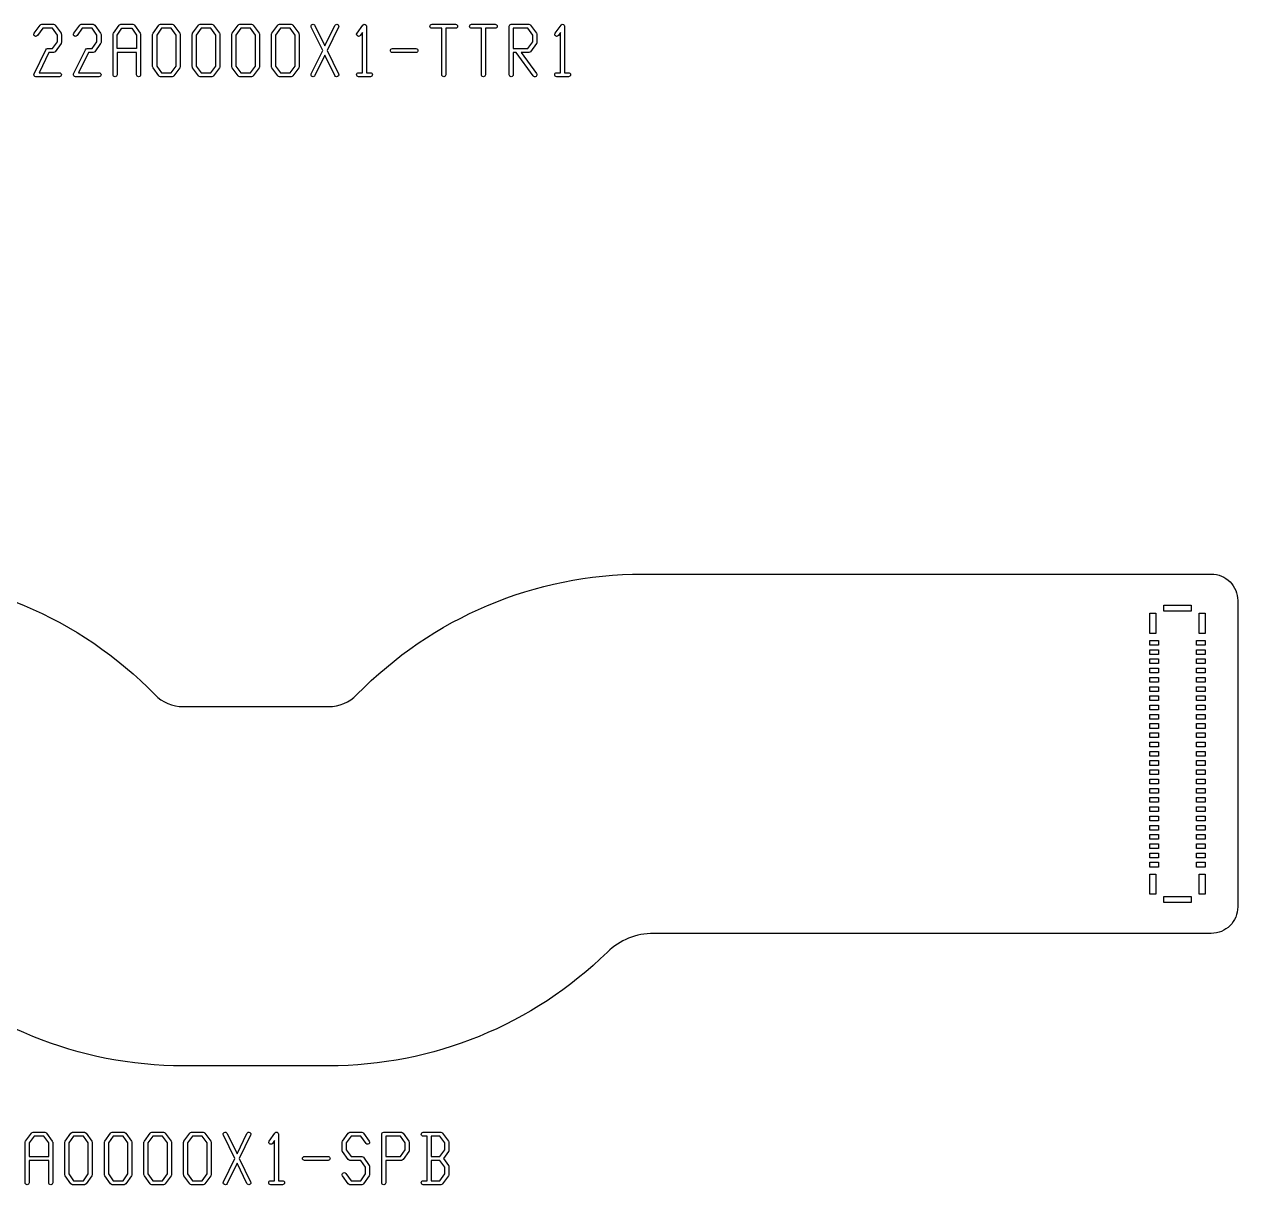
# Model space of a CAD drawing. Extents: x 1548 to 1929, y -174 to 95.
# Drawn here: x 1618.68 to 1664.62, y -9.38 to 34.55 of the extents above; entities that cross this region are included whole.
import ezdxf

# ---------------------------------------------------------------- set-up
doc = ezdxf.new("R2010")
doc.units = 0
doc.layers.add('gbr-dxf_layer0', color=7, linetype='Continuous')
doc.layers.add('gbr-outline-dxf_layer1', color=2, linetype='Continuous')

msp = doc.modelspace()

# ---------------------------------------------------------------- linework, layer by layer
at = {"layer": 'gbr-dxf_layer0'}
msp.add_line((1637.189, 33.63), (1637.334, 33.63), dxfattribs=at)
at = {"layer": 'gbr-dxf_layer0', "linetype": 'Continuous'}
for points in [[(1619.045, 32.672), (1619.49, 33.586, -0.298876), (1619.561, 33.63), (1619.743, 33.63), (1619.929, 33.885), (1619.929, 34.141), (1619.743, 34.395), (1619.374, 34.395), (1619.174, 34.121, -1), (1619.051, 34.211), (1619.274, 34.517, -0.239742), (1619.336, 34.548), (1619.78, 34.548, -0.246448), (1619.844, 34.517), (1620.067, 34.211, -0.170321), (1620.081, 34.162), (1620.081, 33.862, -0.165513), (1620.067, 33.815), (1619.844, 33.51, -0.249655), (1619.78, 33.478), (1619.607, 33.478), (1619.234, 32.712)], [(1620.545, 32.672), (1620.99, 33.586, -0.298876), (1621.061, 33.63), (1621.243, 33.63), (1621.429, 33.885), (1621.429, 34.141), (1621.243, 34.395), (1620.874, 34.395), (1620.674, 34.121, -1), (1620.551, 34.211), (1620.774, 34.517, -0.239742), (1620.836, 34.548), (1621.28, 34.548, -0.246448), (1621.344, 34.517), (1621.567, 34.211, -0.170321), (1621.581, 34.162), (1621.581, 33.862, -0.165513), (1621.567, 33.815), (1621.344, 33.51, -0.249655), (1621.28, 33.478), (1621.107, 33.478), (1620.734, 32.712)], [(1622.036, 32.636), (1622.036, 34.166, -0.161897), (1622.052, 34.211), (1622.274, 34.517, -0.041105), (1622.282, 34.526, -0.196911), (1622.336, 34.548), (1622.782, 34.548, -0.253505), (1622.846, 34.513), (1623.065, 34.212, -0.166669), (1623.081, 34.166), (1623.081, 33.556)], [(1629.544, 32.67), (1629.974, 33.554), (1629.544, 34.438, -1), (1629.681, 34.505), (1630.059, 33.728)], [(1630.059, 33.728), (1630.436, 34.505, -1), (1630.574, 34.438), (1630.144, 33.554), (1630.574, 32.67, -1), (1630.437, 32.603), (1630.059, 33.38)], [(1631.274, 34.211), (1631.497, 34.517, -0.041105), (1631.505, 34.526, -0.665353), (1631.635, 34.472), (1631.635, 32.713), (1631.782, 32.713, -1), (1631.782, 32.56), (1631.561, 32.56)], [(1634.113, 34.395, -1), (1634.113, 34.548), (1634.557, 34.548)], [(1634.561, 34.548), (1635.005, 34.548, -1), (1635.005, 34.395), (1634.635, 34.395), (1634.635, 32.636, -1), (1634.483, 32.636), (1634.483, 34.395), (1634.113, 34.395)], [(1637.036, 32.636), (1637.036, 34.472, -0.414369), (1637.113, 34.548), (1637.78, 34.548, -0.246448), (1637.844, 34.517), (1638.067, 34.211, -0.170321), (1638.081, 34.162), (1638.081, 33.862, -0.165513), (1638.067, 33.815), (1637.844, 33.51, -0.249655), (1637.78, 33.478), (1637.486, 33.478)], [(1638.774, 34.211), (1638.997, 34.517, -0.041105), (1639.005, 34.526, -0.665353), (1639.135, 34.472), (1639.135, 32.713), (1639.282, 32.713, -1), (1639.282, 32.56), (1639.061, 32.56)], [(1631.557, 32.56), (1631.336, 32.56, -1), (1631.336, 32.713), (1631.483, 32.713), (1631.483, 34.238)], [(1631.483, 34.238), (1631.397, 34.121, -1), (1631.274, 34.211)], [(1638.983, 34.238), (1638.897, 34.121, -1), (1638.774, 34.211)], [(1639.057, 32.56), (1638.836, 32.56, -1), (1638.836, 32.713), (1638.983, 32.713), (1638.983, 34.238)], [(1623.081, 33.552), (1623.081, 32.636, -1), (1622.929, 32.636), (1622.929, 33.478), (1622.189, 33.478), (1622.189, 32.636, -1), (1622.036, 32.636)], [(1630.059, 33.38), (1629.681, 32.603, -1), (1629.544, 32.67)], [(1637.486, 33.478), (1638.067, 32.681, -1), (1637.944, 32.591), (1637.297, 33.478), (1637.189, 33.478), (1637.189, 32.636, -1), (1637.036, 32.636)], [(1619.234, 32.712), (1620.005, 32.712, -1), (1620.005, 32.56), (1619.113, 32.56, -0.563855), (1619.045, 32.672)], [(1620.734, 32.712), (1621.505, 32.712, -1), (1621.505, 32.56), (1620.613, 32.56, -0.563855), (1620.545, 32.672)], [(1626.215, -9.275), (1626.645, -8.39), (1626.215, -7.506, -1), (1626.352, -7.439), (1626.73, -8.216)], [(1626.73, -8.216), (1627.108, -7.439, -1), (1627.245, -7.506), (1626.815, -8.39), (1627.245, -9.275, -1), (1627.108, -9.341), (1626.73, -8.564)], [(1627.945, -7.734), (1628.168, -7.428, -0.726915), (1628.306, -7.473), (1628.306, -9.232), (1628.453, -9.232, -1), (1628.453, -9.384), (1628.007, -9.384, -1), (1628.007, -9.232), (1628.154, -9.232), (1628.154, -7.706)], [(1628.154, -7.706), (1628.068, -7.823, -1), (1627.945, -7.734)], [(1626.73, -8.564), (1626.352, -9.341, -1), (1626.215, -9.275)]]:
    msp.add_lwpolyline(points, format="xyb", dxfattribs=at)
for points in [[(1623.536, 32.944), (1623.536, 34.162, -0.170323), (1623.551, 34.211), (1623.774, 34.517, -0.239742), (1623.836, 34.548), (1624.28, 34.548, -0.246448), (1624.344, 34.517), (1624.565, 34.213, -0.166637), (1624.581, 34.166), (1624.581, 32.942, -0.16419), (1624.566, 32.896), (1624.344, 32.592, -0.249655), (1624.28, 32.56), (1623.836, 32.56, -0.247601), (1623.773, 32.593), (1623.551, 32.897, -0.165513)], [(1625.036, 32.944), (1625.036, 34.162, -0.170323), (1625.051, 34.211), (1625.274, 34.517, -0.239742), (1625.336, 34.548), (1625.78, 34.548, -0.246448), (1625.844, 34.517), (1626.065, 34.213, -0.166637), (1626.081, 34.166), (1626.081, 32.942, -0.16419), (1626.066, 32.896), (1625.844, 32.592, -0.249655), (1625.78, 32.56), (1625.336, 32.56, -0.247601), (1625.273, 32.593), (1625.051, 32.897, -0.165513)], [(1626.536, 32.944), (1626.536, 34.162, -0.170323), (1626.551, 34.211), (1626.774, 34.517, -0.239742), (1626.836, 34.548), (1627.28, 34.548, -0.246448), (1627.344, 34.517), (1627.565, 34.213, -0.166637), (1627.581, 34.166), (1627.581, 32.942, -0.16419), (1627.566, 32.896), (1627.344, 32.592, -0.249655), (1627.28, 32.56), (1626.836, 32.56, -0.247601), (1626.773, 32.593), (1626.551, 32.897, -0.165513)], [(1628.036, 32.944), (1628.036, 34.162, -0.170323), (1628.051, 34.211), (1628.274, 34.517, -0.239742), (1628.336, 34.548), (1628.78, 34.548, -0.246448), (1628.844, 34.517), (1629.065, 34.213, -0.166637), (1629.081, 34.166), (1629.081, 32.942, -0.16419), (1629.066, 32.896), (1628.844, 32.592, -0.249655), (1628.78, 32.56), (1628.336, 32.56, -0.247601), (1628.273, 32.593), (1628.051, 32.897, -0.165513)], [(1635.613, 34.395, -1), (1635.613, 34.548), (1636.505, 34.548, -1), (1636.505, 34.395), (1636.135, 34.395), (1636.135, 32.636, -1), (1635.983, 32.636), (1635.983, 34.395)], [(1632.613, 33.478, -1), (1632.613, 33.63), (1633.505, 33.63, -1), (1633.505, 33.478)], [(1618.708, -9.308), (1618.708, -7.779, -0.159612), (1618.722, -7.734), (1618.945, -7.428, -0.240361), (1619.007, -7.396), (1619.453, -7.396, -0.240361), (1619.515, -7.428), (1619.738, -7.734, -0.159612), (1619.752, -7.779), (1619.752, -9.308, -1), (1619.6, -9.308), (1619.6, -8.466), (1618.86, -8.466), (1618.86, -9.308, -1)], [(1620.208, -9.002), (1620.208, -7.779, -0.159612), (1620.222, -7.734), (1620.445, -7.428, -0.240361), (1620.507, -7.396), (1620.953, -7.396, -0.240361), (1621.015, -7.428), (1621.238, -7.734, -0.159612), (1621.252, -7.779), (1621.252, -9.002, -0.159612), (1621.238, -9.047), (1621.015, -9.353, -0.240361), (1620.953, -9.384), (1620.507, -9.384, -0.240361), (1620.445, -9.353), (1620.222, -9.047, -0.159612)], [(1621.708, -9.002), (1621.708, -7.779, -0.159612), (1621.722, -7.734), (1621.945, -7.428, -0.240361), (1622.007, -7.396), (1622.453, -7.396, -0.240361), (1622.515, -7.428), (1622.738, -7.734, -0.159612), (1622.752, -7.779), (1622.752, -9.002, -0.159612), (1622.738, -9.047), (1622.515, -9.353, -0.240361), (1622.453, -9.384), (1622.007, -9.384, -0.240361), (1621.945, -9.353), (1621.722, -9.047, -0.159612)], [(1623.208, -9.002), (1623.208, -7.779, -0.159612), (1623.222, -7.734), (1623.445, -7.428, -0.240361), (1623.507, -7.396), (1623.953, -7.396, -0.240361), (1624.015, -7.428), (1624.238, -7.734, -0.159612), (1624.252, -7.779), (1624.252, -9.002, -0.159612), (1624.238, -9.047), (1624.015, -9.353, -0.240361), (1623.953, -9.384), (1623.507, -9.384, -0.240361), (1623.445, -9.353), (1623.222, -9.047, -0.159612)], [(1624.708, -9.002), (1624.708, -7.779, -0.159612), (1624.722, -7.734), (1624.945, -7.428, -0.240361), (1625.007, -7.396), (1625.453, -7.396, -0.240361), (1625.515, -7.428), (1625.738, -7.734, -0.159612), (1625.752, -7.779), (1625.752, -9.002, -0.159612), (1625.738, -9.047), (1625.515, -9.353, -0.240361), (1625.453, -9.384), (1625.007, -9.384, -0.240361), (1624.945, -9.353), (1624.722, -9.047, -0.159612)], [(1630.708, -8.084), (1630.708, -7.779, -0.159612), (1630.722, -7.734), (1630.945, -7.428, -0.240361), (1631.007, -7.396), (1631.453, -7.396, -0.240361), (1631.515, -7.428), (1631.738, -7.734, -1), (1631.615, -7.823), (1631.414, -7.549), (1631.046, -7.549), (1630.86, -7.803), (1630.86, -8.06), (1631.046, -8.314), (1631.453, -8.314, -0.240361), (1631.515, -8.345), (1631.738, -8.651, -0.159612), (1631.752, -8.696), (1631.752, -9.002, -0.159612), (1631.738, -9.047), (1631.515, -9.353, -0.240361), (1631.453, -9.384), (1631.007, -9.384, -0.240361), (1630.945, -9.353), (1630.722, -9.047, -1), (1630.845, -8.957), (1631.046, -9.232), (1631.414, -9.232), (1631.6, -8.977), (1631.6, -8.721), (1631.414, -8.466), (1631.007, -8.466, -0.240361), (1630.945, -8.435), (1630.722, -8.129, -0.159612)], [(1632.208, -9.308), (1632.208, -7.473, -0.414239), (1632.284, -7.396), (1632.953, -7.396, -0.240361), (1633.015, -7.428), (1633.238, -7.734, -0.159612), (1633.252, -7.779), (1633.252, -8.084, -0.159612), (1633.238, -8.129), (1633.015, -8.435, -0.240361), (1632.953, -8.466), (1632.36, -8.466), (1632.36, -9.308, -1)], [(1633.784, -9.384, -1), (1633.784, -9.232), (1633.931, -9.232), (1633.931, -7.549), (1633.784, -7.549, -1), (1633.784, -7.396), (1634.453, -7.396, -0.240361), (1634.515, -7.428), (1634.738, -7.734, -0.159612), (1634.752, -7.779), (1634.752, -8.084, -0.159612), (1634.738, -8.129), (1634.547, -8.39), (1634.738, -8.651, -0.159612), (1634.752, -8.696), (1634.752, -9.002, -0.159612), (1634.738, -9.047), (1634.515, -9.353, -0.240361), (1634.453, -9.384)], [(1629.284, -8.466, -1), (1629.284, -8.314), (1630.176, -8.314, -1), (1630.176, -8.466)]]:
    msp.add_lwpolyline(points, format="xyb", close=True, dxfattribs=at)
for points in [[(1622.189, 33.63), (1622.189, 34.141), (1622.374, 34.395), (1622.743, 34.395), (1622.929, 34.141), (1622.929, 33.63)], [(1623.689, 32.967), (1623.874, 32.712), (1624.243, 32.712), (1624.429, 32.967), (1624.429, 34.141), (1624.243, 34.395), (1623.874, 34.395), (1623.689, 34.141)], [(1625.189, 32.967), (1625.374, 32.712), (1625.743, 32.712), (1625.929, 32.967), (1625.929, 34.141), (1625.743, 34.395), (1625.374, 34.395), (1625.189, 34.141)], [(1626.689, 32.967), (1626.874, 32.712), (1627.243, 32.712), (1627.429, 32.967), (1627.429, 34.141), (1627.243, 34.395), (1626.874, 34.395), (1626.689, 34.141)], [(1628.189, 32.967), (1628.374, 32.712), (1628.743, 32.712), (1628.929, 32.967), (1628.929, 34.141), (1628.743, 34.395), (1628.374, 34.395), (1628.189, 34.141)], [(1661.817, 12.333), (1661.817, 12.562), (1662.858, 12.562), (1662.858, 12.333)], [(1661.291, 11.486), (1661.291, 12.248), (1661.519, 12.248), (1661.519, 11.486)], [(1663.156, 11.486), (1663.156, 12.248), (1663.384, 12.248), (1663.384, 11.486)], [(1661.285, 11.043), (1661.285, 11.221), (1661.615, 11.221), (1661.615, 11.043)], [(1663.06, 11.043), (1663.06, 11.221), (1663.39, 11.221), (1663.39, 11.043)], [(1661.285, 10.693), (1661.285, 10.871), (1661.615, 10.871), (1661.615, 10.693)], [(1663.06, 10.693), (1663.06, 10.871), (1663.39, 10.871), (1663.39, 10.693)], [(1661.285, 10.343), (1661.285, 10.521), (1661.615, 10.521), (1661.615, 10.343)], [(1661.285, 9.993), (1661.285, 10.171), (1661.615, 10.171), (1661.615, 9.993)], [(1663.06, 10.343), (1663.06, 10.521), (1663.39, 10.521), (1663.39, 10.343)], [(1663.06, 9.993), (1663.06, 10.171), (1663.39, 10.171), (1663.39, 9.993)], [(1661.285, 9.643), (1661.285, 9.821), (1661.615, 9.821), (1661.615, 9.643)], [(1663.06, 9.643), (1663.06, 9.821), (1663.39, 9.821), (1663.39, 9.643)], [(1661.285, 9.293), (1661.285, 9.471), (1661.615, 9.471), (1661.615, 9.293)], [(1663.06, 9.293), (1663.06, 9.471), (1663.39, 9.471), (1663.39, 9.293)], [(1661.285, 8.943), (1661.285, 9.121), (1661.615, 9.121), (1661.615, 8.943)], [(1661.285, 8.593), (1661.285, 8.771), (1661.615, 8.771), (1661.615, 8.593)], [(1663.06, 8.943), (1663.06, 9.121), (1663.39, 9.121), (1663.39, 8.943)], [(1663.06, 8.593), (1663.06, 8.771), (1663.39, 8.771), (1663.39, 8.593)], [(1661.285, 8.243), (1661.285, 8.421), (1661.615, 8.421), (1661.615, 8.243)], [(1663.06, 8.243), (1663.06, 8.421), (1663.39, 8.421), (1663.39, 8.243)], [(1661.285, 7.893), (1661.285, 8.071), (1661.615, 8.071), (1661.615, 7.893)], [(1663.06, 7.893), (1663.06, 8.071), (1663.39, 8.071), (1663.39, 7.893)], [(1661.285, 7.543), (1661.285, 7.721), (1661.615, 7.721), (1661.615, 7.543)], [(1661.285, 7.193), (1661.285, 7.371), (1661.615, 7.371), (1661.615, 7.193)], [(1663.06, 7.543), (1663.06, 7.721), (1663.39, 7.721), (1663.39, 7.543)], [(1663.06, 7.193), (1663.06, 7.371), (1663.39, 7.371), (1663.39, 7.193)], [(1661.285, 6.843), (1661.285, 7.021), (1661.615, 7.021), (1661.615, 6.843)], [(1663.06, 6.843), (1663.06, 7.021), (1663.39, 7.021), (1663.39, 6.843)], [(1661.285, 6.493), (1661.285, 6.671), (1661.615, 6.671), (1661.615, 6.493)], [(1663.06, 6.493), (1663.06, 6.671), (1663.39, 6.671), (1663.39, 6.493)], [(1661.285, 6.143), (1661.285, 6.321), (1661.615, 6.321), (1661.615, 6.143)], [(1663.06, 6.143), (1663.06, 6.321), (1663.39, 6.321), (1663.39, 6.143)], [(1661.285, 5.793), (1661.285, 5.971), (1661.615, 5.971), (1661.615, 5.793)], [(1661.285, 5.443), (1661.285, 5.621), (1661.615, 5.621), (1661.615, 5.443)], [(1663.06, 5.793), (1663.06, 5.971), (1663.39, 5.971), (1663.39, 5.793)], [(1663.06, 5.443), (1663.06, 5.621), (1663.39, 5.621), (1663.39, 5.443)], [(1661.285, 5.093), (1661.285, 5.271), (1661.615, 5.271), (1661.615, 5.093)], [(1663.06, 5.093), (1663.06, 5.271), (1663.39, 5.271), (1663.39, 5.093)], [(1661.285, 4.743), (1661.285, 4.921), (1661.615, 4.921), (1661.615, 4.743)], [(1663.06, 4.743), (1663.06, 4.921), (1663.39, 4.921), (1663.39, 4.743)], [(1661.285, 4.393), (1661.285, 4.571), (1661.615, 4.571), (1661.615, 4.393)], [(1661.285, 4.043), (1661.285, 4.221), (1661.615, 4.221), (1661.615, 4.043)], [(1663.06, 4.393), (1663.06, 4.571), (1663.39, 4.571), (1663.39, 4.393)], [(1663.06, 4.043), (1663.06, 4.221), (1663.39, 4.221), (1663.39, 4.043)], [(1661.285, 3.693), (1661.285, 3.871), (1661.615, 3.871), (1661.615, 3.693)], [(1663.06, 3.693), (1663.06, 3.871), (1663.39, 3.871), (1663.39, 3.693)], [(1661.285, 3.343), (1661.285, 3.521), (1661.615, 3.521), (1661.615, 3.343)], [(1663.06, 3.343), (1663.06, 3.521), (1663.39, 3.521), (1663.39, 3.343)], [(1661.285, 2.993), (1661.285, 3.171), (1661.615, 3.171), (1661.615, 2.993)], [(1661.285, 2.643), (1661.285, 2.821), (1661.615, 2.821), (1661.615, 2.643)], [(1663.06, 2.993), (1663.06, 3.171), (1663.39, 3.171), (1663.39, 2.993)], [(1663.06, 2.643), (1663.06, 2.821), (1663.39, 2.821), (1663.39, 2.643)], [(1661.291, 1.616), (1661.291, 2.378), (1661.519, 2.378), (1661.519, 1.616)], [(1663.156, 1.616), (1663.156, 2.378), (1663.384, 2.378), (1663.384, 1.616)], [(1661.817, 1.303), (1661.817, 1.531), (1662.858, 1.531), (1662.858, 1.303)], [(1618.86, -8.314), (1619.6, -8.314), (1619.6, -7.803), (1619.414, -7.549), (1619.046, -7.549), (1618.86, -7.803)], [(1620.36, -8.977), (1620.546, -9.232), (1620.914, -9.232), (1621.1, -8.977), (1621.1, -7.803), (1620.914, -7.549), (1620.546, -7.549), (1620.36, -7.803)], [(1621.86, -8.977), (1622.046, -9.232), (1622.414, -9.232), (1622.6, -8.977), (1622.6, -7.803), (1622.414, -7.549), (1622.046, -7.549), (1621.86, -7.803)], [(1623.36, -8.977), (1623.546, -9.232), (1623.914, -9.232), (1624.1, -8.977), (1624.1, -7.803), (1623.914, -7.549), (1623.546, -7.549), (1623.36, -7.803)], [(1624.86, -8.977), (1625.046, -9.232), (1625.414, -9.232), (1625.6, -8.977), (1625.6, -7.803), (1625.414, -7.549), (1625.046, -7.549), (1624.86, -7.803)], [(1632.36, -8.314), (1632.914, -8.314), (1633.1, -8.06), (1633.1, -7.803), (1632.914, -7.549), (1632.36, -7.549)], [(1634.083, -8.314), (1634.414, -8.314), (1634.6, -8.06), (1634.6, -7.803), (1634.414, -7.549), (1634.083, -7.549)], [(1634.083, -9.232), (1634.414, -9.232), (1634.6, -8.977), (1634.6, -8.721), (1634.414, -8.466), (1634.083, -8.466)]]:
    msp.add_lwpolyline(points, close=True, dxfattribs=at)
msp.add_lwpolyline([(1637.338, 33.63), (1637.743, 33.63), (1637.929, 33.885), (1637.929, 34.141), (1637.743, 34.395), (1637.189, 34.395), (1637.189, 33.63)], dxfattribs=at)
at = {"layer": 'gbr-outline-dxf_layer1', "linetype": 'Continuous'}
msp.add_lwpolyline([(1580.798, 1.132), (1580.798, 12.732, -0.414215), (1581.798, 13.732), (1612.806, 13.732, -0.202312), (1623.622, 9.169, 0.202309), (1624.696, 8.716), (1630.196, 8.716, 0.202214), (1631.27, 9.169, -0.202322), (1642.086, 13.732), (1663.618, 13.732, -0.414215), (1664.618, 12.732), (1664.618, 1.132, -0.414215), (1663.618, 0.132), (1642.501, 0.132, 0.196009), (1640.753, -0.58, -0.196007), (1630.196, -4.884), (1624.696, -4.884, -0.196007), (1614.139, -0.58, 0.196013), (1612.391, 0.132), (1581.798, 0.132, -0.414215)], format="xyb", close=True, dxfattribs=at)

doc.saveas('drawing.dxf')
